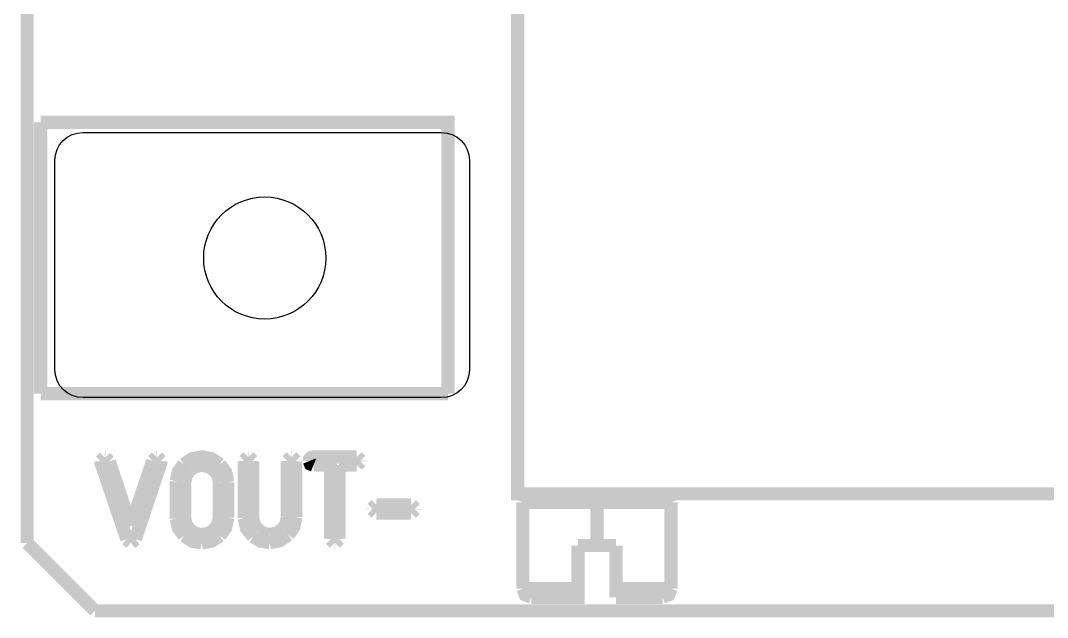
# Model space of a CAD drawing. Header units: millimetres. Extents: x 123.5 to 144.3, y 105.4 to 121.6.
# Drawn here: x 129.69 to 130.917, y 110.755 to 111.469 of the extents above; entities that cross this region are included whole.
import ezdxf

# ---------------------------------------------------------------- set-up
doc = ezdxf.new("R2010")
doc.units = ezdxf.units.MM
doc.layers.add('DESC', color=250, linetype='Continuous')

# ---------------------------------------------------------------- blocks, each defined once
blk = doc.blocks.new('CCRPBoard')
at = {"const_width": 0.008}
for points in [[(130.5866287818693, 113.0718016509165), (130.5866287818693, 112.4412506509165)], [(130.5866287818693, 113.0718016509165), (130.5866287818693, 112.4412506509165)], [(130.5866287818693, 113.0718016509165), (130.5866287818693, 112.4412506509165)], [(131.2474877818693, 112.8806876509165), (131.2734877818692, 112.8806876509165), (131.2734877818692, 112.4709276509165), (130.8824467818692, 112.4709276509165), (130.8824467818692, 112.8806876509165), (130.9084467818693, 112.8806876509165)], [(131.2474877818693, 112.8806876509165), (131.2734877818692, 112.8806876509165), (131.2734877818692, 112.4709276509165), (130.8824467818692, 112.4709276509165), (130.8824467818692, 112.8806876509165), (130.9084467818693, 112.8806876509165)], [(131.2474877818693, 112.8806876509165), (131.2734877818692, 112.8806876509165), (131.2734877818692, 112.4709276509165), (130.8824467818692, 112.4709276509165), (130.8824467818692, 112.8806876509165), (130.9084467818693, 112.8806876509165)], [(130.5948177818693, 112.6951086509165), (130.5948177818693, 112.5313286509165)], [(130.5948177818693, 112.6951086509165), (130.8404867818693, 112.6951086509165), (130.8404867818693, 112.5313286509165)], [(130.5948177818693, 112.6951086509165), (130.5948177818693, 112.5313286509165)], [(130.5948177818693, 112.6951086509165), (130.8404867818693, 112.6951086509165), (130.8404867818693, 112.5313286509165)], [(130.5948177818693, 112.6951086509165), (130.5948177818693, 112.5313286509165)], [(130.5948177818693, 112.6951086509165), (130.8404867818693, 112.6951086509165), (130.8404867818693, 112.5313286509165)], [(130.5948177818693, 112.5313286509165), (130.8404867818693, 112.5313286509165)], [(130.5948177818693, 112.5313286509165), (130.8404867818693, 112.5313286509165)], [(130.5948177818693, 112.5313286509165), (130.8404867818693, 112.5313286509165)], [(130.6310017818693, 112.4906706509165), (130.6332577818692, 112.4929266509165)], [(130.6310017818693, 112.4906706509165), (130.6332577818692, 112.4929266509165)], [(130.6310017818693, 112.4906706509165), (130.6332577818692, 112.4929266509165)], [(130.6310017818693, 112.4906626509165), (130.6310017818693, 112.4906706509165)], [(130.6310017818693, 112.4906626509165), (130.6310017818693, 112.4906706509165)], [(130.6310017818693, 112.4906626509165), (130.6310017818693, 112.4906706509165)], [(130.6467487818693, 112.4435126509165), (130.6312077818693, 112.4895186509165), (130.6310417818692, 112.4901806509165), (130.6310017818693, 112.4906606509165)], [(130.6467487818693, 112.4435126509165), (130.6312077818693, 112.4895186509165), (130.6310417818692, 112.4901806509165), (130.6310017818693, 112.4906606509165)], [(130.6467487818693, 112.4435126509165), (130.6312077818693, 112.4895186509165), (130.6310417818692, 112.4901806509165), (130.6310017818693, 112.4906606509165)], [(130.6337227818693, 112.4928776509165), (130.6332577818692, 112.4929266509165)], [(130.6337227818693, 112.4928776509165), (130.6332577818692, 112.4929266509165)], [(130.6337227818693, 112.4928776509165), (130.6332577818692, 112.4929266509165)], [(130.6360747818692, 112.4904776509165), (130.6337207818692, 112.4928776509165)], [(130.6360747818692, 112.4904776509165), (130.6337207818692, 112.4928776509165)], [(130.6360747818692, 112.4904776509165), (130.6337207818692, 112.4928776509165)], [(130.6360757818693, 112.4904786509165), (130.6491017818693, 112.4515346509165)], [(130.6360757818693, 112.4904786509165), (130.6491017818693, 112.4515346509165)], [(130.6360757818693, 112.4904786509165), (130.6491017818693, 112.4515346509165)], [(130.6491017818693, 112.4515346509165), (130.6623117818692, 112.4907526509165)], [(130.6491017818693, 112.4515346509165), (130.6623117818692, 112.4907526509165)], [(130.6491017818693, 112.4515346509165), (130.6623117818692, 112.4907526509165)], [(130.6673167818693, 112.4906156509165), (130.6672167818693, 112.4898056509165), (130.6669967818692, 112.4890386509165), (130.6518907818692, 112.4435816509165)], [(130.6673167818693, 112.4906156509165), (130.6672167818693, 112.4898056509165), (130.6669967818692, 112.4890386509165), (130.6518907818692, 112.4435816509165)], [(130.6673167818693, 112.4906156509165), (130.6672167818693, 112.4898056509165), (130.6669967818692, 112.4890386509165), (130.6518907818692, 112.4435816509165)], [(130.6623117818692, 112.4907536509165), (130.6647797818692, 112.4930146509165)], [(130.6623117818692, 112.4907536509165), (130.6647797818692, 112.4930146509165)], [(130.6623117818692, 112.4907536509165), (130.6647797818692, 112.4930146509165)], [(130.6647797818692, 112.4930146509165), (130.6650967818693, 112.4930376509165)], [(130.6647797818692, 112.4930146509165), (130.6650967818693, 112.4930376509165)], [(130.6647797818692, 112.4930146509165), (130.6650967818693, 112.4930376509165)], [(130.6673257818693, 112.4908096509165), (130.6650967818693, 112.4930376509165)], [(130.6673257818693, 112.4908096509165), (130.6650967818693, 112.4930376509165)], [(130.6673257818693, 112.4908096509165), (130.6650967818693, 112.4930376509165)], [(130.6673257818693, 112.4908096509165), (130.6673167818693, 112.4906156509165)], [(130.6673257818693, 112.4908096509165), (130.6673167818693, 112.4906156509165)], [(130.6673257818693, 112.4908096509165), (130.6673167818693, 112.4906156509165)], [(130.6810977818693, 112.4886956509165), (130.6861197818693, 112.4920726509165), (130.6921367818693, 112.4931976509165), (130.6979067818692, 112.4920836509165), (130.7028317818693, 112.4887416509165)], [(130.6810977818693, 112.4886956509165), (130.6861197818693, 112.4920726509165), (130.6921367818693, 112.4931976509165), (130.6979067818692, 112.4920836509165), (130.7028317818693, 112.4887416509165)], [(130.6810977818693, 112.4886956509165), (130.6861197818693, 112.4920726509165), (130.6921367818693, 112.4931976509165), (130.6979067818692, 112.4920836509165), (130.7028317818693, 112.4887416509165)], [(130.7175177818692, 112.4909056509165), (130.7198147818692, 112.4932016509165)], [(130.7175177818692, 112.4909056509165), (130.7198147818692, 112.4932016509165)], [(130.7175177818692, 112.4909056509165), (130.7198147818692, 112.4932016509165)], [(130.7175177818692, 112.4909056509165), (130.7175507818692, 112.4905226509165)], [(130.7175177818692, 112.4909056509165), (130.7175507818692, 112.4905226509165)], [(130.7175177818692, 112.4909056509165), (130.7175507818692, 112.4905226509165)], [(130.7175507818692, 112.4565166509165), (130.7175507818692, 112.4905236509165)], [(130.7175507818692, 112.4565166509165), (130.7175507818692, 112.4905236509165)], [(130.7175507818692, 112.4565166509165), (130.7175507818692, 112.4905236509165)], [(130.7199507818692, 112.4931976509165), (130.7198147818692, 112.4932016509165)], [(130.7199507818692, 112.4931976509165), (130.7198147818692, 112.4932016509165)], [(130.7199507818692, 112.4931976509165), (130.7198147818692, 112.4932016509165)], [(130.7199487818692, 112.4931976509165), (130.7201937818693, 112.4932096509165)], [(130.7199487818692, 112.4931976509165), (130.7201937818693, 112.4932096509165)], [(130.7199487818692, 112.4931976509165), (130.7201937818693, 112.4932096509165)], [(130.7225747818692, 112.4908286509165), (130.7201937818693, 112.4932096509165)], [(130.7225747818692, 112.4908286509165), (130.7201937818693, 112.4932096509165)], [(130.7225747818692, 112.4908286509165), (130.7201937818693, 112.4932096509165)], [(130.7225747818692, 112.4908286509165), (130.7225547818693, 112.4905226509165)], [(130.7225747818692, 112.4908286509165), (130.7225547818693, 112.4905226509165)], [(130.7225747818692, 112.4908286509165), (130.7225547818693, 112.4905226509165)], [(130.7225547818693, 112.4905236509165), (130.7225547818693, 112.4572936509165)], [(130.7225547818693, 112.4905236509165), (130.7225547818693, 112.4572936509165)], [(130.7225547818693, 112.4905236509165), (130.7225547818693, 112.4572936509165)], [(130.7435137818692, 112.4908376509165), (130.7458857818692, 112.4932096509165)], [(130.7435137818692, 112.4908376509165), (130.7458857818692, 112.4932096509165)], [(130.7435137818692, 112.4908376509165), (130.7458857818692, 112.4932096509165)], [(130.7435137818692, 112.4908376509165), (130.7435347818692, 112.4905246509165)], [(130.7435137818692, 112.4908376509165), (130.7435347818692, 112.4905246509165)], [(130.7435137818692, 112.4908376509165), (130.7435347818692, 112.4905246509165)], [(130.7435357818692, 112.4574766509165), (130.7435357818692, 112.4905236509165)], [(130.7435357818692, 112.4574766509165), (130.7435357818692, 112.4905236509165)], [(130.7435357818692, 112.4574766509165), (130.7435357818692, 112.4905236509165)], [(130.7461167818693, 112.4931976509165), (130.7458857818692, 112.4932096509165)], [(130.7461167818693, 112.4931976509165), (130.7458857818692, 112.4932096509165)], [(130.7461167818693, 112.4931976509165), (130.7458857818692, 112.4932096509165)], [(130.7461167818693, 112.4931976509165), (130.7461467818692, 112.4931976509165)], [(130.7461167818693, 112.4931976509165), (130.7461467818692, 112.4931976509165)], [(130.7461167818693, 112.4931976509165), (130.7461467818692, 112.4931976509165)], [(130.7486597818693, 112.4906856509165), (130.7461467818692, 112.4931976509165)], [(130.7486597818693, 112.4906856509165), (130.7461467818692, 112.4931976509165)], [(130.7486597818693, 112.4906856509165), (130.7461467818692, 112.4931976509165)], [(130.7486597818693, 112.4906856509165), (130.7486087818693, 112.4901806509165)], [(130.7486597818693, 112.4906856509165), (130.7486087818693, 112.4901806509165)], [(130.7486597818693, 112.4906856509165), (130.7486087818693, 112.4901806509165)], [(130.7486087818693, 112.4901806509165), (130.7486087818693, 112.4576826509165)], [(130.7486087818693, 112.4901806509165), (130.7486087818693, 112.4576826509165)], [(130.7486087818693, 112.4901806509165), (130.7486087818693, 112.4576826509165)], [(130.7567877818693, 112.4906946509165), (130.7567907818693, 112.4908216509165)], [(130.7567877818693, 112.4906946509165), (130.7567907818693, 112.4908216509165)], [(130.7567877818693, 112.4906946509165), (130.7567907818693, 112.4908216509165)], [(130.7567877818693, 112.4906946509165), (130.7575147818692, 112.4889056509165), (130.7593037818692, 112.4881776509165)], [(130.7567877818693, 112.4906946509165), (130.7575147818692, 112.4889056509165), (130.7593037818692, 112.4881776509165)], [(130.7567877818693, 112.4906946509165), (130.7575147818692, 112.4889056509165), (130.7593037818692, 112.4881776509165)], [(130.7567907818693, 112.4908206509165), (130.7568377818693, 112.4913776509165), (130.7569787818693, 112.4918606509165), (130.7572147818693, 112.4922696509165), (130.7575447818693, 112.4926036509165), (130.7579687818693, 112.4928636509165), (130.7584877818693, 112.4930486509165), (130.7598077818693, 112.4931976509165), (130.7852207818692, 112.4931976509165)], [(130.7567907818693, 112.4908206509165), (130.7568377818693, 112.4913776509165), (130.7569787818693, 112.4918606509165), (130.7572147818693, 112.4922696509165), (130.7575447818693, 112.4926036509165), (130.7579687818693, 112.4928636509165), (130.7584877818693, 112.4930486509165), (130.7598077818693, 112.4931976509165), (130.7852207818692, 112.4931976509165)], [(130.7567907818693, 112.4908206509165), (130.7568377818693, 112.4913776509165), (130.7569787818693, 112.4918606509165), (130.7572147818693, 112.4922696509165), (130.7575447818693, 112.4926036509165), (130.7579687818693, 112.4928636509165), (130.7584877818693, 112.4930486509165), (130.7598077818693, 112.4931976509165), (130.7852207818692, 112.4931976509165)], [(130.7852227818693, 112.4931976509165), (130.7854777818692, 112.4932126509165)], [(130.7852227818693, 112.4931976509165), (130.7854777818692, 112.4932126509165)], [(130.7852227818693, 112.4931976509165), (130.7854777818692, 112.4932126509165)], [(130.7877037818693, 112.4909866509165), (130.7854777818692, 112.4932126509165)], [(130.7877037818693, 112.4909866509165), (130.7854777818692, 112.4932126509165)], [(130.7877037818693, 112.4909866509165), (130.7854777818692, 112.4932126509165)], [(130.7877107818693, 112.4904236509165), (130.7854927818693, 112.4882066509165)], [(130.7877107818693, 112.4904236509165), (130.7854927818693, 112.4882066509165)], [(130.7877107818693, 112.4904236509165), (130.7854927818693, 112.4882066509165)], [(130.7877037818693, 112.4909866509165), (130.7876897818693, 112.4907306509165)], [(130.7877037818693, 112.4909866509165), (130.7876897818693, 112.4907306509165)], [(130.7877037818693, 112.4909866509165), (130.7876897818693, 112.4907306509165)], [(130.7877107818693, 112.4904236509165), (130.7876897818693, 112.4907286509165)], [(130.7877107818693, 112.4904236509165), (130.7876897818693, 112.4907286509165)], [(130.7877107818693, 112.4904236509165), (130.7876897818693, 112.4907286509165)], [(130.6765957818693, 112.4785506509165), (130.6778037818692, 112.4842426509165), (130.6811047818693, 112.4887016509165)], [(130.6765957818693, 112.4785506509165), (130.6778037818692, 112.4842426509165), (130.6811047818693, 112.4887016509165)], [(130.6765957818693, 112.4785506509165), (130.6778037818692, 112.4842426509165), (130.6811047818693, 112.4887016509165)], [(130.6816357818693, 112.4781716509165), (130.6825517818693, 112.4823006509165), (130.6850697818693, 112.4854696509165)], [(130.6816357818693, 112.4781716509165), (130.6825517818693, 112.4823006509165), (130.6850697818693, 112.4854696509165)], [(130.6816357818693, 112.4781716509165), (130.6825517818693, 112.4823006509165), (130.6850697818693, 112.4854696509165)], [(130.7025877818693, 112.4779486509165), (130.7016267818693, 112.4822376509165), (130.6989927818693, 112.4855186509165), (130.6955647818693, 112.4874726509165), (130.6917247818693, 112.4881246509165), (130.6883597818693, 112.4874616509165), (130.6850747818692, 112.4854726509165)], [(130.7025877818693, 112.4779486509165), (130.7016267818693, 112.4822376509165), (130.6989927818693, 112.4855186509165), (130.6955647818693, 112.4874726509165), (130.6917247818693, 112.4881246509165), (130.6883597818693, 112.4874616509165), (130.6850747818692, 112.4854726509165)], [(130.7025877818693, 112.4779486509165), (130.7016267818693, 112.4822376509165), (130.6989927818693, 112.4855186509165), (130.6955647818693, 112.4874726509165), (130.6917247818693, 112.4881246509165), (130.6883597818693, 112.4874616509165), (130.6850747818692, 112.4854726509165)], [(130.7075627818693, 112.4778696509165), (130.7063077818692, 112.4839476509165), (130.7028387818692, 112.4887356509165)], [(130.7075627818693, 112.4778696509165), (130.7063077818692, 112.4839476509165), (130.7028387818692, 112.4887356509165)], [(130.7075627818693, 112.4778696509165), (130.7063077818692, 112.4839476509165), (130.7028387818692, 112.4887356509165)], [(130.7597407818693, 112.4882156509165), (130.7593037818692, 112.4881776509165)], [(130.7597407818693, 112.4882156509165), (130.7593037818692, 112.4881776509165)], [(130.7597407818693, 112.4882156509165), (130.7593037818692, 112.4881776509165)], [(130.7697487818693, 112.4439016509165), (130.7697487818693, 112.4882156509165), (130.7597387818693, 112.4882156509165)], [(130.7697487818693, 112.4439016509165), (130.7697487818693, 112.4882156509165), (130.7597387818693, 112.4882156509165)], [(130.7697487818693, 112.4439016509165), (130.7697487818693, 112.4882156509165), (130.7597387818693, 112.4882156509165)], [(130.7852897818693, 112.4882156509165), (130.7747537818693, 112.4882156509165)], [(130.7747537818693, 112.4882156509165), (130.7747537818693, 112.4439696509165)], [(130.7852897818693, 112.4882156509165), (130.7747537818693, 112.4882156509165)], [(130.7747537818693, 112.4882156509165), (130.7747537818693, 112.4439696509165)], [(130.7852897818693, 112.4882156509165), (130.7747537818693, 112.4882156509165)], [(130.7747537818693, 112.4882156509165), (130.7747537818693, 112.4439696509165)], [(130.7852887818692, 112.4882156509165), (130.7854927818693, 112.4882066509165)], [(130.7852887818692, 112.4882156509165), (130.7854927818693, 112.4882066509165)], [(130.7852887818692, 112.4882156509165), (130.7854927818693, 112.4882066509165)], [(130.6765957818693, 112.4559226509165), (130.6765957818693, 112.4785486509165)], [(130.6765957818693, 112.4559226509165), (130.6765957818693, 112.4785486509165)], [(130.6765957818693, 112.4559226509165), (130.6765957818693, 112.4785486509165)], [(130.6816357818693, 112.4781716509165), (130.6816467818693, 112.4777256509165)], [(130.6816357818693, 112.4781716509165), (130.6816467818693, 112.4777256509165)], [(130.6816357818693, 112.4781716509165), (130.6816467818693, 112.4777256509165)], [(130.6816467818693, 112.4777256509165), (130.6816467818693, 112.4557626509165)], [(130.6816467818693, 112.4777256509165), (130.6816467818693, 112.4557626509165)], [(130.6816467818693, 112.4777256509165), (130.6816467818693, 112.4557626509165)], [(130.7025877818693, 112.4779486509165), (130.7025807818692, 112.4775906509165)], [(130.7025877818693, 112.4779486509165), (130.7025807818692, 112.4775906509165)], [(130.7025877818693, 112.4779486509165), (130.7025807818692, 112.4775906509165)], [(130.7025807818692, 112.4567456509165), (130.7025807818692, 112.4775886509165)], [(130.7025807818692, 112.4567456509165), (130.7025807818692, 112.4775886509165)], [(130.7025807818692, 112.4567456509165), (130.7025807818692, 112.4775886509165)], [(130.7075627818693, 112.4778696509165), (130.7075627818693, 112.4778436509165)], [(130.7075627818693, 112.4778696509165), (130.7075627818693, 112.4778436509165)], [(130.7075627818693, 112.4778696509165), (130.7075627818693, 112.4778436509165)], [(130.7075627818693, 112.4778396509165), (130.7075627818693, 112.4568826509165)], [(130.7075627818693, 112.4778396509165), (130.7075627818693, 112.4568826509165)], [(130.7075627818693, 112.4778396509165), (130.7075627818693, 112.4568826509165)], [(130.8855667818692, 112.4657276509165), (130.8870707818693, 112.4694246509165), (130.8907667818692, 112.4709276509165)], [(130.8855667818692, 112.4657276509165), (130.9302877818693, 112.4657276509165), (130.9302877818693, 112.4709276509165)], [(130.8855667818692, 112.4657276509165), (130.8870707818693, 112.4694246509165), (130.8907667818692, 112.4709276509165)], [(130.8855667818692, 112.4657276509165), (130.9302877818693, 112.4657276509165), (130.9302877818693, 112.4709276509165)], [(130.8855667818692, 112.4657276509165), (130.8870707818693, 112.4694246509165), (130.8907667818692, 112.4709276509165)], [(130.8855667818692, 112.4657276509165), (130.9302877818693, 112.4657276509165), (130.9302877818693, 112.4709276509165)], [(130.9750077818693, 112.4657276509165), (130.9735037818693, 112.4694246509165), (130.9698077818693, 112.4709276509165)], [(130.9750077818693, 112.4657276509165), (130.9735037818693, 112.4694246509165), (130.9698077818693, 112.4709276509165)], [(130.9750077818693, 112.4657276509165), (130.9735037818693, 112.4694246509165), (130.9698077818693, 112.4709276509165)], [(130.8855667818692, 112.4657276509165), (130.8855667818692, 112.4137276509165)], [(130.8855667818692, 112.4657276509165), (130.8855667818692, 112.4137276509165)], [(130.8855667818692, 112.4657276509165), (130.8855667818692, 112.4137276509165)], [(130.9302877818693, 112.4397276509165), (130.9302877818693, 112.4657276509165), (130.9750077818693, 112.4657276509165)], [(130.9302877818693, 112.4397276509165), (130.9302877818693, 112.4657276509165), (130.9750077818693, 112.4657276509165)], [(130.9302877818693, 112.4397276509165), (130.9302877818693, 112.4657276509165), (130.9750077818693, 112.4657276509165)], [(130.9750077818693, 112.4137276509165), (130.9750077818693, 112.4657276509165)], [(130.9750077818693, 112.4137276509165), (130.9750077818693, 112.4657276509165)], [(130.9750077818693, 112.4137276509165), (130.9750077818693, 112.4657276509165)], [(130.7948057818693, 112.4616356509165), (130.7948187818693, 112.4618856509165)], [(130.7948057818693, 112.4616356509165), (130.7948187818693, 112.4618856509165)], [(130.7948057818693, 112.4616356509165), (130.7948187818693, 112.4618856509165)], [(130.7948057818693, 112.4616356509165), (130.7971247818693, 112.4593166509165)], [(130.7948057818693, 112.4616356509165), (130.7971247818693, 112.4593166509165)], [(130.7948057818693, 112.4616356509165), (130.7971247818693, 112.4593166509165)], [(130.7948167818693, 112.4619936509165), (130.7971157818693, 112.4642916509165)], [(130.7948167818693, 112.4619936509165), (130.7971157818693, 112.4642916509165)], [(130.7948167818693, 112.4619936509165), (130.7971157818693, 112.4642916509165)], [(130.7948167818693, 112.4619936509165), (130.7948197818693, 112.4618886509165)], [(130.7948167818693, 112.4619936509165), (130.7948197818693, 112.4618886509165)], [(130.7948167818693, 112.4619936509165), (130.7948197818693, 112.4618886509165)], [(130.7974717818693, 112.4642646509165), (130.7971157818693, 112.4642916509165)], [(130.7974717818693, 112.4642646509165), (130.7971157818693, 112.4642916509165)], [(130.7974717818693, 112.4642646509165), (130.7971157818693, 112.4642916509165)], [(130.7973557818692, 112.4593276509165), (130.7971247818693, 112.4593166509165)], [(130.7973557818692, 112.4593276509165), (130.7971247818693, 112.4593166509165)], [(130.7973557818692, 112.4593276509165), (130.7971247818693, 112.4593166509165)], [(130.8179707818693, 112.4593286509165), (130.7973567818692, 112.4593286509165)], [(130.8179707818693, 112.4593286509165), (130.7973567818692, 112.4593286509165)], [(130.8179707818693, 112.4593286509165), (130.7973567818692, 112.4593286509165)], [(130.7974707818693, 112.4642646509165), (130.8181307818693, 112.4642646509165)], [(130.7974707818693, 112.4642646509165), (130.8181307818693, 112.4642646509165)], [(130.7974707818693, 112.4642646509165), (130.8181307818693, 112.4642646509165)], [(130.8179687818692, 112.4593286509165), (130.8183717818692, 112.4592916509165)], [(130.8179687818692, 112.4593286509165), (130.8183717818692, 112.4592916509165)], [(130.8179687818692, 112.4593286509165), (130.8183717818692, 112.4592916509165)], [(130.8181317818693, 112.4642646509165), (130.8183127818693, 112.4642716509165)], [(130.8181317818693, 112.4642646509165), (130.8183127818693, 112.4642716509165)], [(130.8181317818693, 112.4642646509165), (130.8183127818693, 112.4642716509165)], [(130.8206247818692, 112.4619596509165), (130.8183127818693, 112.4642716509165)], [(130.8206247818692, 112.4619596509165), (130.8183127818693, 112.4642716509165)], [(130.8206247818692, 112.4619596509165), (130.8183127818693, 112.4642716509165)], [(130.8206007818692, 112.4615206509165), (130.8183717818692, 112.4592916509165)], [(130.8206007818692, 112.4615206509165), (130.8183717818692, 112.4592916509165)], [(130.8206007818692, 112.4615206509165), (130.8183717818692, 112.4592916509165)], [(130.8206247818692, 112.4619596509165), (130.8205987818693, 112.4616136509165)], [(130.8206247818692, 112.4619596509165), (130.8205987818693, 112.4616136509165)], [(130.8206247818692, 112.4619596509165), (130.8205987818693, 112.4616136509165)], [(130.8206007818692, 112.4615206509165), (130.8205987818693, 112.4616146509165)], [(130.8206007818692, 112.4615206509165), (130.8205987818693, 112.4616146509165)], [(130.8206007818692, 112.4615206509165), (130.8205987818693, 112.4616146509165)], [(130.6765957818693, 112.4559326509165), (130.6778297818693, 112.4501366509165), (130.6812307818693, 112.4456196509165)], [(130.6765957818693, 112.4559326509165), (130.6778297818693, 112.4501366509165), (130.6812307818693, 112.4456196509165)], [(130.6765957818693, 112.4559326509165), (130.6778297818693, 112.4501366509165), (130.6812307818693, 112.4456196509165)], [(130.6816467818693, 112.4557666509165), (130.6826067818693, 112.4518946509165), (130.6850777818693, 112.4489726509165)], [(130.6816467818693, 112.4557666509165), (130.6826067818693, 112.4518946509165), (130.6850777818693, 112.4489726509165)], [(130.6816467818693, 112.4557666509165), (130.6826067818693, 112.4518946509165), (130.6850777818693, 112.4489726509165)], [(130.7025807818692, 112.4567466509165), (130.7015587818693, 112.4522256509165), (130.6987827818693, 112.4487666509165)], [(130.7025807818692, 112.4567466509165), (130.7015587818693, 112.4522256509165), (130.6987827818693, 112.4487666509165)], [(130.7025807818692, 112.4567466509165), (130.7015587818693, 112.4522256509165), (130.6987827818693, 112.4487666509165)], [(130.7075667818692, 112.4565566509165), (130.7063147818693, 112.4504436509165), (130.7028537818693, 112.4456146509165)], [(130.7075667818692, 112.4565566509165), (130.7063147818693, 112.4504436509165), (130.7028537818693, 112.4456146509165)], [(130.7075667818692, 112.4565566509165), (130.7063147818693, 112.4504436509165), (130.7028537818693, 112.4456146509165)], [(130.7075667818692, 112.4565566509165), (130.7075637818693, 112.4568726509165)], [(130.7075667818692, 112.4565566509165), (130.7075637818693, 112.4568726509165)], [(130.7075667818692, 112.4565566509165), (130.7075637818693, 112.4568726509165)], [(130.7175467818693, 112.4562146509165), (130.7175497818693, 112.4565126509165)], [(130.7175467818693, 112.4562146509165), (130.7175497818693, 112.4565126509165)], [(130.7175467818693, 112.4562146509165), (130.7175497818693, 112.4565126509165)], [(130.7175467818693, 112.4562146509165), (130.7189587818692, 112.4499306509165), (130.7228317818692, 112.4451326509165)], [(130.7175467818693, 112.4562146509165), (130.7189587818692, 112.4499306509165), (130.7228317818692, 112.4451326509165)], [(130.7175467818693, 112.4562146509165), (130.7189587818692, 112.4499306509165), (130.7228317818692, 112.4451326509165)], [(130.7225397818692, 112.4567346509165), (130.7225547818693, 112.4572866509165)], [(130.7225397818692, 112.4567346509165), (130.7225547818693, 112.4572866509165)], [(130.7225397818692, 112.4567346509165), (130.7225547818693, 112.4572866509165)], [(130.7225397818692, 112.4567346509165), (130.7235297818692, 112.4522806509165), (130.7262507818693, 112.4488656509165)], [(130.7225397818692, 112.4567346509165), (130.7235297818692, 112.4522806509165), (130.7262507818693, 112.4488656509165)], [(130.7225397818692, 112.4567346509165), (130.7235297818692, 112.4522806509165), (130.7262507818693, 112.4488656509165)], [(130.7435587818692, 112.4567876509165), (130.7428077818693, 112.4528886509165), (130.7407227818693, 112.4497506509165)], [(130.7435587818692, 112.4567876509165), (130.7428077818693, 112.4528886509165), (130.7407227818693, 112.4497506509165)], [(130.7435587818692, 112.4567876509165), (130.7428077818693, 112.4528886509165), (130.7407227818693, 112.4497506509165)], [(130.7435587818692, 112.4567876509165), (130.7435347818692, 112.4574786509165)], [(130.7435587818692, 112.4567876509165), (130.7435347818692, 112.4574786509165)], [(130.7435587818692, 112.4567876509165), (130.7435347818692, 112.4574786509165)], [(130.7486337818692, 112.4568156509165), (130.7474377818693, 112.4508436509165), (130.7441257818693, 112.4460926509165)], [(130.7486337818692, 112.4568156509165), (130.7474377818693, 112.4508436509165), (130.7441257818693, 112.4460926509165)], [(130.7486337818692, 112.4568156509165), (130.7474377818693, 112.4508436509165), (130.7441257818693, 112.4460926509165)], [(130.7486337818692, 112.4568156509165), (130.7486087818693, 112.4576806509165)], [(130.7486337818692, 112.4568156509165), (130.7486087818693, 112.4576806509165)], [(130.7486337818692, 112.4568156509165), (130.7486087818693, 112.4576806509165)], [(130.6850747818692, 112.4489746509165), (130.6882277818692, 112.4469866509165), (130.6917477818693, 112.4463236509165), (130.6956667818692, 112.4469356509165), (130.6987867818692, 112.4487696509165)], [(130.6850747818692, 112.4489746509165), (130.6882277818692, 112.4469866509165), (130.6917477818693, 112.4463236509165), (130.6956667818692, 112.4469356509165), (130.6987867818692, 112.4487696509165)], [(130.6850747818692, 112.4489746509165), (130.6882277818692, 112.4469866509165), (130.6917477818693, 112.4463236509165), (130.6956667818692, 112.4469356509165), (130.6987867818692, 112.4487696509165)], [(130.7262577818693, 112.4488606509165), (130.7295717818693, 112.4469576509165), (130.7329767818692, 112.4463236509165)], [(130.7262577818693, 112.4488606509165), (130.7295717818693, 112.4469576509165), (130.7329767818692, 112.4463236509165)], [(130.7262577818693, 112.4488606509165), (130.7295717818693, 112.4469576509165), (130.7329767818692, 112.4463236509165)], [(130.7441297818692, 112.4460956509165), (130.7388897818693, 112.4425986509165), (130.7329077818692, 112.4414336509165)], [(130.7441297818692, 112.4460956509165), (130.7388897818693, 112.4425986509165), (130.7329077818692, 112.4414336509165)], [(130.7441297818692, 112.4460956509165), (130.7388897818693, 112.4425986509165), (130.7329077818692, 112.4414336509165)], [(130.7407277818693, 112.4497566509165), (130.7373207818692, 112.4472506509165), (130.7329817818693, 112.4463246509165)], [(130.7407277818693, 112.4497566509165), (130.7373207818692, 112.4472506509165), (130.7329817818693, 112.4463246509165)], [(130.7407277818693, 112.4497566509165), (130.7373207818692, 112.4472506509165), (130.7329817818693, 112.4463246509165)], [(130.5866287818693, 112.4412506509165), (130.6275737818692, 112.4003056509165)], [(130.5866287818693, 112.4412506509165), (130.6275737818692, 112.4003056509165)], [(130.5866287818693, 112.4412506509165), (130.6275737818692, 112.4003056509165)], [(130.6467477818693, 112.4435136509165), (130.6491707818693, 112.4412506509165)], [(130.6467477818693, 112.4435136509165), (130.6491707818693, 112.4412506509165)], [(130.6467477818693, 112.4435136509165), (130.6491707818693, 112.4412506509165)], [(130.6518897818692, 112.4435806509165), (130.6491707818693, 112.4412506509165)], [(130.6518897818692, 112.4435806509165), (130.6491707818693, 112.4412506509165)], [(130.6518897818692, 112.4435806509165), (130.6491707818693, 112.4412506509165)], [(130.6918847818692, 112.4412506509165), (130.6861717818693, 112.4423416509165), (130.6812347818693, 112.4456156509165)], [(130.6918847818692, 112.4412506509165), (130.6861717818693, 112.4423416509165), (130.6812347818693, 112.4456156509165)], [(130.6918847818692, 112.4412506509165), (130.6861717818693, 112.4423416509165), (130.6812347818693, 112.4456156509165)], [(130.7028547818693, 112.4456156509165), (130.6978727818693, 112.4423416509165), (130.6918847818692, 112.4412506509165)], [(130.7028547818693, 112.4456156509165), (130.6978727818693, 112.4423416509165), (130.6918847818692, 112.4412506509165)], [(130.7028547818693, 112.4456156509165), (130.6978727818693, 112.4423416509165), (130.6918847818692, 112.4412506509165)], [(130.7329077818692, 112.4414336509165), (130.7275657818693, 112.4423586509165), (130.7228297818693, 112.4451356509165)], [(130.7329077818692, 112.4414336509165), (130.7275657818693, 112.4423586509165), (130.7228297818693, 112.4451356509165)], [(130.7329077818692, 112.4414336509165), (130.7275657818693, 112.4423586509165), (130.7228297818693, 112.4451356509165)], [(130.7697257818693, 112.4435726509165), (130.7697487818693, 112.4439006509165)], [(130.7697257818693, 112.4435726509165), (130.7697487818693, 112.4439006509165)], [(130.7697257818693, 112.4435726509165), (130.7697487818693, 112.4439006509165)], [(130.7697257818693, 112.4435726509165), (130.7720567818693, 112.4412416509165)], [(130.7697257818693, 112.4435726509165), (130.7720567818693, 112.4412416509165)], [(130.7697257818693, 112.4435726509165), (130.7720567818693, 112.4412416509165)], [(130.7722637818692, 112.4412506509165), (130.7720567818693, 112.4412416509165)], [(130.7722637818692, 112.4412506509165), (130.7720567818693, 112.4412416509165)], [(130.7722637818692, 112.4412506509165), (130.7720567818693, 112.4412416509165)], [(130.7722637818692, 112.4412506509165), (130.7724277818693, 112.4412446509165)], [(130.7722637818692, 112.4412506509165), (130.7724277818693, 112.4412446509165)], [(130.7722637818692, 112.4412506509165), (130.7724277818693, 112.4412446509165)], [(130.7747827818692, 112.4436006509165), (130.7724277818693, 112.4412446509165)], [(130.7747827818692, 112.4436006509165), (130.7724277818693, 112.4412446509165)], [(130.7747827818692, 112.4436006509165), (130.7724277818693, 112.4412446509165)], [(130.7747827818692, 112.4436006509165), (130.7747537818693, 112.4439686509165)], [(130.7747827818692, 112.4436006509165), (130.7747537818693, 112.4439686509165)], [(130.7747827818692, 112.4436006509165), (130.7747537818693, 112.4439686509165)], [(130.9188467818693, 112.4397276509165), (130.9302877818693, 112.4397276509165)], [(130.9188467818693, 112.4137276509165), (130.9188467818693, 112.4397276509165)], [(130.9188467818693, 112.4397276509165), (130.9302877818693, 112.4397276509165)], [(130.9188467818693, 112.4137276509165), (130.9188467818693, 112.4397276509165)], [(130.9188467818693, 112.4397276509165), (130.9302877818693, 112.4397276509165)], [(130.9188467818693, 112.4137276509165), (130.9188467818693, 112.4397276509165)], [(130.9302877818693, 112.4397276509165), (130.9417277818692, 112.4397276509165)], [(130.9302877818693, 112.4397276509165), (130.9417277818692, 112.4397276509165)], [(130.9302877818693, 112.4397276509165), (130.9417277818692, 112.4397276509165)], [(130.9417277818692, 112.4137276509165), (130.9417277818692, 112.4397276509165)], [(130.9417277818692, 112.4137276509165), (130.9417277818692, 112.4397276509165)], [(130.9417277818692, 112.4137276509165), (130.9417277818692, 112.4397276509165)], [(130.8855667818692, 112.4137276509165), (130.8870707818693, 112.4100306509165), (130.8907667818692, 112.4085276509165)], [(130.9188467818693, 112.4137276509165), (130.8855667818692, 112.4137276509165)], [(130.8855667818692, 112.4137276509165), (130.8870707818693, 112.4100306509165), (130.8907667818692, 112.4085276509165)], [(130.9188467818693, 112.4137276509165), (130.8855667818692, 112.4137276509165)], [(130.8855667818692, 112.4137276509165), (130.8870707818693, 112.4100306509165), (130.8907667818692, 112.4085276509165)], [(130.9188467818693, 112.4137276509165), (130.8855667818692, 112.4137276509165)], [(130.8907667818692, 112.4085276509165), (130.9188467818693, 112.4085276509165), (130.9188467818693, 112.4137276509165)], [(130.8907667818692, 112.4085276509165), (130.9188467818693, 112.4085276509165), (130.9188467818693, 112.4137276509165)], [(130.8907667818692, 112.4085276509165), (130.9188467818693, 112.4085276509165), (130.9188467818693, 112.4137276509165)], [(130.9417277818692, 112.4085276509165), (130.9417277818692, 112.4137276509165)], [(130.9417277818692, 112.4137276509165), (130.9750077818693, 112.4137276509165)], [(130.9417277818692, 112.4085276509165), (130.9417277818692, 112.4137276509165)], [(130.9417277818692, 112.4137276509165), (130.9750077818693, 112.4137276509165)], [(130.9417277818692, 112.4085276509165), (130.9417277818692, 112.4137276509165)], [(130.9417277818692, 112.4137276509165), (130.9750077818693, 112.4137276509165)], [(130.9750077818693, 112.4137276509165), (130.9735037818693, 112.4100306509165), (130.9698077818693, 112.4085276509165)], [(130.9750077818693, 112.4137276509165), (130.9735037818693, 112.4100306509165), (130.9698077818693, 112.4085276509165)], [(130.9750077818693, 112.4137276509165), (130.9735037818693, 112.4100306509165), (130.9698077818693, 112.4085276509165)], [(130.9417277818692, 112.4085276509165), (130.9698077818693, 112.4085276509165)], [(130.9417277818692, 112.4085276509165), (130.9698077818693, 112.4085276509165)], [(130.9417277818692, 112.4085276509165), (130.9698077818693, 112.4085276509165)], [(130.6275737818692, 112.4003056509165), (132.0606447818693, 112.4003056509165)], [(130.6275737818692, 112.4003056509165), (132.0606447818693, 112.4003056509165)], [(130.6275737818692, 112.4003056509165), (132.0606447818693, 112.4003056509165)]]:
    blk.add_lwpolyline(points, dxfattribs=at)
blk.add_lwpolyline([(130.6203607818693, 112.6889666509165), (130.8363607818692, 112.6889666509165), (130.8398367818693, 112.6886286509165), (130.8430507818693, 112.6876556509165), (130.8459417818692, 112.6861096509165), (130.8484467818693, 112.6840526509165), (130.8505037818693, 112.6815476509165), (130.8520497818693, 112.6786566509165), (130.8530227818692, 112.6754426509165), (130.8533607818692, 112.6719666509165), (130.8533607818692, 112.5459666509165), (130.8530227818692, 112.5424906509165), (130.8520497818693, 112.5392766509165), (130.8505037818693, 112.5363856509165), (130.8484467818693, 112.5338806509165), (130.8459417818692, 112.5318246509165), (130.8430507818693, 112.5302786509165), (130.8398367818693, 112.5293046509165), (130.8363607818692, 112.5289666509165), (130.6203607818693, 112.5289666509165), (130.6168847818693, 112.5293046509165), (130.6136707818692, 112.5302786509165), (130.6107797818692, 112.5318246509165), (130.6082747818693, 112.5338806509165), (130.6062187818692, 112.5363856509165), (130.6046727818693, 112.5392766509165), (130.6036987818692, 112.5424906509165), (130.6033607818692, 112.5459666509165), (130.6033607818692, 112.6719666509165), (130.6036987818692, 112.6754426509165), (130.6046727818693, 112.6786566509165), (130.6062187818692, 112.6815476509165), (130.6082747818693, 112.6840526509165), (130.6107797818692, 112.6861096509165), (130.6136707818692, 112.6876556509165), (130.6168847818693, 112.6886286509165), (130.6203607818693, 112.6889666509165)], close=True)
blk.add_circle((130.7299357818692, 112.6132186509165), 0.03685)
blk.add_circle((130.7299357818692, 112.6132186509165), 0.03685)
blk.add_circle((130.7299357818692, 112.6132186509165), 0.03685)

msp = doc.modelspace()

# ---------------------------------------------------------------- block references
at = {"layer": 'DESC', "xscale": 1.98, "yscale": 1.98, "zscale": 1.98}
msp.add_blockref('CCRPBoard', (-128.8631634284854, -111.7892716414587), dxfattribs=at)

doc.saveas('drawing.dxf')
